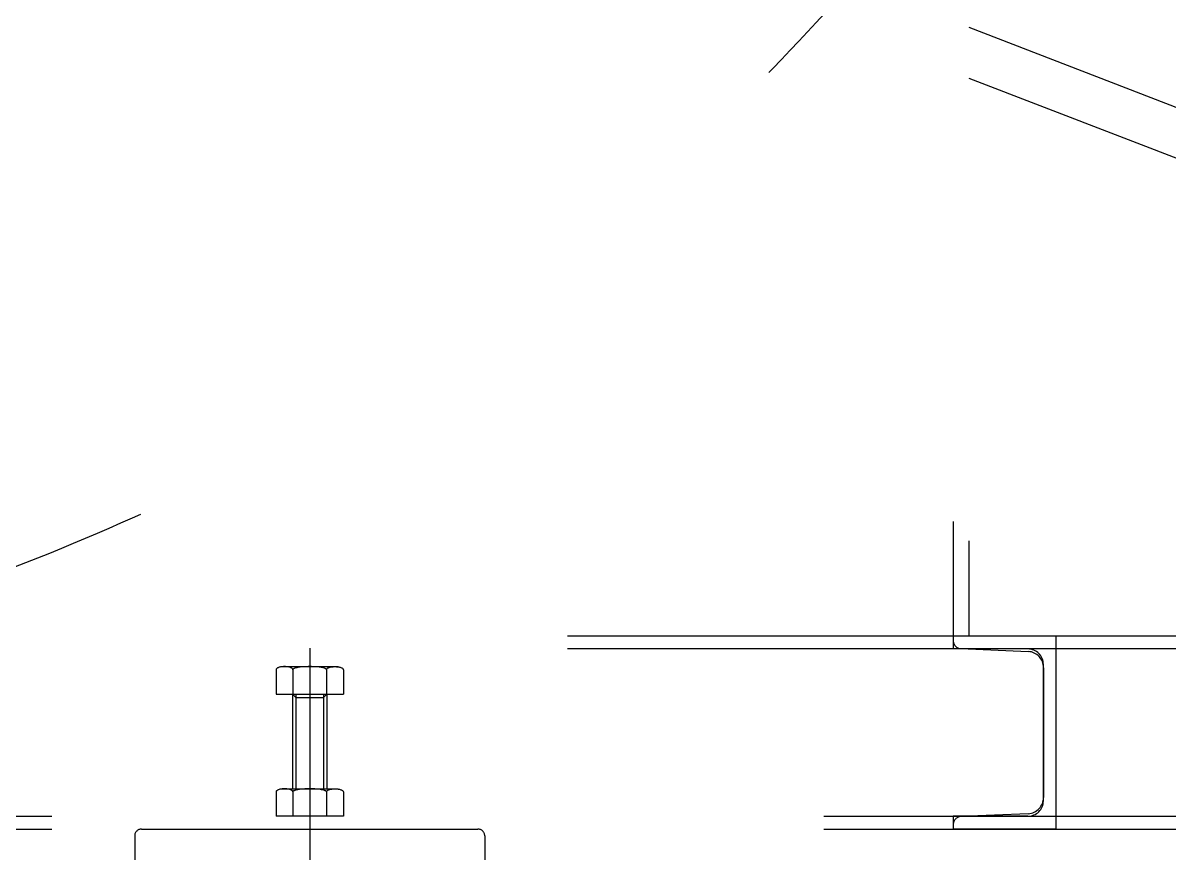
# Model space of a CAD drawing. Header units: millimetres. Extents: x 8533 to 164433, y 5768 to 115327.
# Drawn here: x 81183.4 to 81554.6, y 99724.5 to 99993.4 of the extents above; entities that cross this region are included whole.
import ezdxf

# ---------------------------------------------------------------- set-up
doc = ezdxf.new("R2010")
doc.units = ezdxf.units.MM
doc.header["$LTSCALE"] = 250
doc.linetypes.add('HIDDEN', pattern=[2, 1, -1])
doc.layers.add('EF-1', color=35, linetype='Continuous')

msp = doc.modelspace()

# ---------------------------------------------------------------- linework, layer by layer
at = {"layer": 'EF-1', "color": 7, "linetype": 'HIDDEN'}
for p, q in [((81484.69, 100831.89, -0.36), (81484.69, 99794.77, -0.36)), ((81489.69, 100825.69, -0.36), (81489.69, 99794.77, -0.36)), ((81489.69, 99992.07, -0.36), (81842.81, 99855.71, -0.36)), ((81489.69, 99975.59, -0.36), (81836.85, 99841.53, -0.36)), ((82109.82, 99794.77, -0.36), (80442.8, 99794.77, -0.36)), ((81484.69, 99794.77, -0.36), (81484.69, 99793.34, -0.36)), ((81484.69, 99794.77, -0.36), (81484.69, 99790.61, -0.36)), ((81518.03, 99794.77, -0.36), (81484.69, 99794.77, -0.36)), ((81518.03, 99732.26, -0.36), (81518.03, 99794.77, -0.36)), ((82109.82, 99790.61, -0.36), (80442.8, 99790.61, -0.36)), ((81276.31, 99790.92, -0.36), (81276.31, 99608.52, -0.36)), ((81508.86, 99790.61, -0.36), (81484.69, 99790.61, -0.36)), ((81487.16, 99790.72, -0.36), (81508.98, 99789.79, -0.36)), ((81267.14, 99784.9, -0.36), (81285.48, 99784.9, -0.36)), ((81513.86, 99741.43, -0.36), (81513.86, 99785.61, -0.36)), ((81513.91, 99784.55, -0.36), (81513.91, 99742.49, -0.36)), ((81265.42, 99783.89, -0.36), (81265.42, 99776.01, -0.36)), ((81270.86, 99783.89, -0.36), (81270.86, 99776.01, -0.36)), ((81281.76, 99783.89, -0.36), (81281.76, 99776.01, -0.36)), ((81287.2, 99783.89, -0.36), (81287.2, 99776.01, -0.36)), ((81265.42, 99776.01, -0.36), (81287.2, 99776.01, -0.36)), ((81270.75, 99776.01, -0.36), (81270.75, 99745.32, -0.36)), ((81270.75, 99776.01, -0.36), (81271.86, 99774.9, -0.36)), ((81271.86, 99776.01, -0.36), (81271.86, 99745.32, -0.36)), ((81271.86, 99774.9, -0.36), (81280.76, 99774.9, -0.36)), ((81280.76, 99776.01, -0.36), (81280.76, 99745.32, -0.36)), ((81280.76, 99774.9, -0.36), (81281.87, 99776.01, -0.36)), ((81281.87, 99776.01, -0.36), (81281.87, 99745.32, -0.36)), ((81265.42, 99744.31, -0.36), (81265.42, 99736.43, -0.36)), ((81267.14, 99745.32, -0.36), (81285.48, 99745.32, -0.36)), ((81270.86, 99744.31, -0.36), (81270.86, 99736.43, -0.36)), ((81281.76, 99744.31, -0.36), (81281.76, 99736.43, -0.36)), ((81287.2, 99744.31, -0.36), (81287.2, 99736.43, -0.36)), ((80442.8, 99736.43, -0.36), (82109.82, 99736.43, -0.36)), ((81287.2, 99736.43, -0.36), (81265.42, 99736.43, -0.36)), ((81484.69, 99736.43, -0.36), (81484.69, 99732.26, -0.36)), ((81508.86, 99736.43, -0.36), (81484.69, 99736.43, -0.36)), ((81508.98, 99737.25, -0.36), (81487.16, 99736.31, -0.36)), ((81484.69, 99733.69, -0.36), (81484.69, 99732.26, -0.36)), ((80442.8, 99732.26, -0.36), (82109.82, 99732.26, -0.36)), ((81219.63, 99730.04, -0.36), (81219.63, 99718.92, -0.36)), ((81221.85, 99732.26, -0.36), (81330.77, 99732.26, -0.36)), ((81332.99, 99730.04, -0.36), (81332.99, 99718.92, -0.36)), ((81484.69, 99732.26, -0.36), (81518.03, 99732.26, -0.36)), ((81518.03, 99732.26, -0.36), (81484.69, 99732.26, -0.36))]:
    msp.add_line(p, q, dxfattribs=at)
for centre, radius, start, end in [((80937.82, 100454.68, -0.36), 681.99, 273.58088, 3.38391), ((81487.31, 99793.34, -0.36), 2.63, 180, 266.5664), ((81508.86, 99785.61, -0.36), 5, 360, 90), ((81508.66, 99784.55, -0.36), 5.25, 0, 86.5664), ((81508.86, 99741.43, -0.36), 5, 270, 0), ((81508.66, 99742.49, -0.36), 5.25, 273.4336, 0), ((81487.31, 99733.69, -0.36), 2.63, 93.4336, 180), ((81221.85, 99730.04, -0.36), 2.22, 90, 180), ((81330.77, 99730.04, -0.36), 2.22, 0, 90)]:
    msp.add_arc(centre, radius, start, end, dxfattribs=at)
for centre, major_axis, ratio in [((81268.14, 99783.89, -0.36), (-2.72, 0), 0.369071), ((81276.31, 99783.89, -0.36), (-5.45, 0), 0.184536), ((81268.14, 99744.31, -0.36), (-2.72, 0), 0.369071), ((81276.31, 99744.31, -0.36), (-5.45, 0), 0.184536)]:
    msp.add_ellipse(centre, major_axis=major_axis, ratio=ratio, start_param=3.141593, end_param=6.283185, dxfattribs=at)
at = {"layer": 'EF-1', "color": 7, "linetype": 'HIDDEN', "extrusion": (0, 0, -1)}
for centre in [(81284.48, 99783.89, -0.36), (81284.48, 99744.31, -0.36)]:
    msp.add_ellipse(centre, major_axis=(2.72, 0), ratio=0.369071, start_param=3.141593, end_param=6.283185, dxfattribs=at)

doc.saveas('drawing.dxf')
